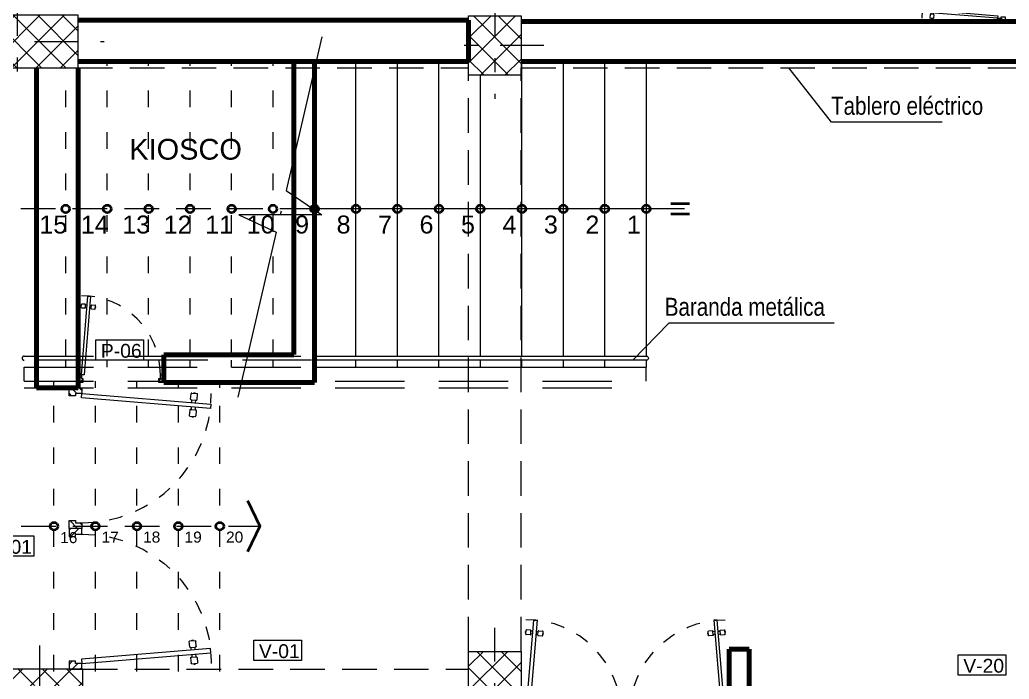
# Model space of a CAD drawing. Header units: inches. Extents: x 140 to 978, y -82 to 38.
# Drawn here: x 612.75 to 619.91, y -2.14 to 2.63 of the extents above; entities that cross this region are included whole.
import ezdxf

# ---------------------------------------------------------------- set-up
doc = ezdxf.new("R2010")
doc.units = ezdxf.units.IN
doc.header["$MEASUREMENT"] = 0
for name, pattern in [('ACAD_ISO03W100', [30, 12, -18]), ('CONTINUA', [0]), ('DASHDOT2', [12.7, 6.35, -3.175, 0, -3.175]), ('DASHED', [0.75, 0.5, -0.25]), ('DASHED2', [0.375, 0.25, -0.125])]:
    doc.linetypes.add(name, pattern=pattern)
doc.layers.get('0').update_dxf_attribs({"lineweight": 0})
for name, color, linetype, lineweight in [('UNSAAC-COLUMNA', 24, 'Continuous', 0), ('UNSAAC-CORTE MURO', 42, 'Continuous', 35), ('UNSAAC-COTA', 48, 'Continuous', 0), ('UNSAAC-EJE COLUMNA', 22, 'DASHDOT2', 0), ('UNSAAC-FACHADA(2DO PLANO)', 7, 'Continuous', 30), ('UNSAAC-LINEA DE CORTE', 7, 'Continuous', 70), ('UNSAAC-LLAMADOS', 88, 'Continuous', 0), ('UNSAAC-MUEBLE', 254, 'Continuous', 0), ('UNSAAC-MUROS', 7, 'Continuous', 70), ('UNSAAC-PISOS', 253, 'Continuous', 0), ('UNSAAC-PROYECCIONES', 38, 'DASHED2', 0), ('UNSAAC-TEXTOS', 250, 'Continuous', 0), ('UNSAAC-TEXTURAS', 250, 'Continuous', 0), ('UNSAAC-VANOS', 24, 'Continuous', 0)]:
    doc.layers.add(name, color=color, linetype=linetype, lineweight=lineweight)
doc.styles.add('narrow', font='')
doc.styles.get("Standard").update_dxf_attribs({"font": 'arial.ttf'})
doc.styles.get('narrow').set_extended_font_data('Arial Narrow', italic=True)
doc.dimstyles.new('1EN75', dxfattribs={"dimtxt": 0.15, "dimasz": 0.06, "dimexe": 0.1, "dimexo": 0.15, "dimgap": 0.025, "dimtad": 1, "dimzin": 1, "dimdsep": 46, "dimtxsty": 'narrow', "dimblk": 'DOT', "dimcen": 0.1, "dimclrd": 256, "dimclre": 256, "dimclrt": 256, "dimaunit": 1, "dimadec": 3, "dimazin": 0, "dimtfac": 1, "dimtmove": 2, "dimatfit": 3, "dimldrblk": 'ARCHTICK', "dimfxl": 0.3, "dimfxlon": 1, "dimtolj": 1, "dimtzin": 0, "dimlwd": 0, "dimlwe": 0, "dimarcsym": 0})

# ---------------------------------------------------------------- blocks, each defined once
blk = doc.blocks.new('PRTX80')
at = {"layer": 'UNSAAC-TEXTOS'}
h = blk.add_hatch(dxfattribs=at)
h.set_pattern_fill('ANSI31', color=256, scale=0.01, style=0)
h.set_pattern_definition([(45, (-1.629623, -4.234902), (-0.02245064, 0.02245064), [])])
h.paths.add_polyline_path([(-0.755, 0.036), (-0.8, 0.036), (-0.8, -0.036), (-0.7685, -0.036), (-0.7685, 0), (-0.755, 0)])
h.paths.add_polyline_path([(0, 0.036), (-0.045, 0.036), (-0.045, 0), (-0.0315, 0), (-0.0315, -0.036), (0, -0.036)])
at = {"layer": 'UNSAAC-PROYECCIONES', "ltscale": 0.15}
blk.add_arc((-0.0315, -0.036), 0.737, 180, 270, dxfattribs=at)
at = {"layer": 'UNSAAC-TEXTOS'}
for p, q in [((-0.1655, -0.662), (-0.1661, -0.6694)), ((-0.1623, -0.6698), (-0.1661, -0.6694)), ((-0.1617, -0.6623), (-0.1655, -0.662)), ((-0.1608, -0.6511), (-0.1633, -0.681)), ((-0.1268, -0.6501), (-0.1567, -0.6476)), ((-0.1237, -0.6579), (-0.1256, -0.6803)), ((-0.1234, -0.6542), (-0.1237, -0.6579)), ((-0.1084, -0.6592), (-0.1237, -0.6579)), ((-0.0835, -0.6613), (-0.0682, -0.6625)), ((-0.0682, -0.6625), (-0.07, -0.685)), ((-0.0679, -0.6588), (-0.0682, -0.6625)), ((-0.0638, -0.6554), (-0.0339, -0.6579)), ((-0.0305, -0.6619), (-0.033, -0.6918)), ((-0.0314, -0.6731), (-0.0277, -0.6734)), ((-0.0277, -0.6734), (-0.0283, -0.6809)), ((-0.13, -0.6875), (-0.1599, -0.685)), ((-0.1256, -0.6803), (-0.1259, -0.6841)), ((-0.1103, -0.6816), (-0.1256, -0.6803)), ((-0.0854, -0.6837), (-0.07, -0.685)), ((-0.07, -0.685), (-0.0704, -0.6887)), ((-0.0669, -0.6927), (-0.037, -0.6952)), ((-0.032, -0.6806), (-0.0283, -0.6809))]:
    blk.add_line(p, q, dxfattribs=at)
for points in [[(-0.8, 0.036), (-0.755, 0.036), (-0.755, 0), (-0.7685, 0), (-0.7685, -0.036), (-0.8, -0.036), (-0.8, 0.036)], [(-0.045, 0.036), (0, 0.036), (0, -0.036), (-0.0315, -0.036), (-0.0315, 0), (-0.045, 0), (-0.045, 0.036)]]:
    blk.add_lwpolyline(points, dxfattribs=at)
blk.add_lwpolyline([(-0.0564, -0.0339), (-0.0315, -0.036), (-0.0925, -0.77), (-0.1175, -0.768)], close=True, dxfattribs=at)
for centre, start, end in [((-0.1571, -0.6514), 85.2462, 175.2462), ((-0.1272, -0.6539), 355.2462, 85.2462), ((-0.0641, -0.6591), 85.2462, 175.2462), ((-0.0342, -0.6616), 355.2462, 85.2462), ((-0.1595, -0.6813), 175.2462, 265.2462), ((-0.1296, -0.6838), 265.2462, 355.2462), ((-0.0666, -0.689), 175.2462, 265.2462), ((-0.0367, -0.6915), 265.2462, 355.2462)]:
    blk.add_arc(centre, 0.00375, start, end, dxfattribs=at)
blk = doc.blocks.new('A$C1DC20D96')
at = {"layer": 'UNSAAC-MUEBLE', "xscale": -1.167239801663273, "yscale": 1.167239801663273, "zscale": 1.167239801663273, "rotation": 180}
blk.add_blockref('PRTX80', (0, 0.034), dxfattribs=at)
blk = doc.blocks.new('c2')
at = {"layer": 'UNSAAC-TEXTURAS'}
h = blk.add_hatch(dxfattribs=at)
h.set_pattern_fill('ANSI37', color=256)
h.set_pattern_definition([(45, (-846.62834, -178.42103), (-0.088388348, 0.088388348), []), (135, (-846.62834, -178.42103), (-0.088388348, -0.088388348), [])])
h.paths.add_polyline_path([(0.315, 0.19), (0.315, 0.38), (0, 0.38), (0, 0.19)])
h.paths.add_polyline_path([(0.63, 0.19), (0.63, 0.38), (0.315, 0.38), (0.315, 0.19)])
h.paths.add_polyline_path([(0.315, 0.19), (0.315, 0), (0.63, 0), (0.63, 0.19)])
h.paths.add_polyline_path([(0.315, 0), (0.315, 0.19), (0, 0.19), (0, 0)])
at = {"layer": 'UNSAAC-COLUMNA'}
blk.add_lwpolyline([(0.63, 0.38), (0, 0.38), (0, 0), (0.63, 0)], close=True, dxfattribs=at)
at = {"layer": 'UNSAAC-EJE COLUMNA', "ltscale": 0.05}
for p, q in [((0.315, 0.55), (0.315, -0.17)), ((0.8, 0.19), (-0.17, 0.19))]:
    blk.add_line(p, q, dxfattribs=at)
blk = doc.blocks.new('c3')
at = {"layer": 'UNSAAC-TEXTURAS'}
h = blk.add_hatch(dxfattribs=at)
h.set_pattern_fill('ANSI37', color=256)
h.set_pattern_definition([(45, (-850.00334, -183.11182), (-0.088388348, 0.088388348), []), (135, (-850.00334, -183.11182), (-0.088388348, -0.088388348), [])])
h.paths.add_polyline_path([(0.1875, 0.43), (0, 0.43), (0, 0.215), (0.1875, 0.215)])
h.paths.add_polyline_path([(0.38, 0.3892), (0.375, 0.43), (0.1875, 0.43), (0.1875, 0.215), (0.38, 0.215)])
h.paths.add_polyline_path([(0.38, 0.215), (0.1875, 0.215), (0.1875, 0), (0.38, 0)])
h.paths.add_polyline_path([(0.1875, 0.215), (0, 0.215), (0, 0.0992), (0, 0), (0.1875, 0)])
at = {"layer": 'UNSAAC-COLUMNA'}
blk.add_lwpolyline([(0, 0.43), (0.38, 0.43), (0.38, 0), (0, 0)], close=True, dxfattribs=at)
at = {"layer": 'UNSAAC-EJE COLUMNA', "ltscale": 0.05}
for p, q in [((0.19, 0.6), (0.19, -0.17)), ((0.545, 0.215), (-0.17, 0.215))]:
    blk.add_line(p, q, dxfattribs=at)
blk = doc.blocks.new('cs1')
at = {"layer": 'UNSAAC-TEXTURAS'}
h = blk.add_hatch(dxfattribs=at)
h.set_pattern_fill('ANSI37', color=256)
h.paths.add_polyline_path([(850.0083, 169.826), (850.1983, 169.826), (850.1983, 170.266), (850.0083, 170.266)])
h.paths.add_polyline_path([(850.1983, 169.826), (850.3883, 169.826), (850.3883, 170.266), (850.1983, 170.266)])
h.paths.add_polyline_path([(850.3883, 169.826), (850.1983, 169.826), (850.1983, 169.386), (850.3883, 169.386)])
h.paths.add_polyline_path([(850.1983, 169.826), (850.0083, 169.826), (850.0083, 169.386), (850.1983, 169.386)])
at = {"layer": 'UNSAAC-COLUMNA'}
blk.add_lwpolyline([(850.3883, 169.386), (850.3883, 170.266), (850.0083, 170.266), (850.0083, 169.386)], close=True, dxfattribs=at)
at = {"layer": 'UNSAAC-EJE COLUMNA', "ltscale": 0.05}
for p, q in [((850.1983, 170.436), (850.1983, 169.196)), ((850.5583, 169.826), (849.8283, 169.826))]:
    blk.add_line(p, q, dxfattribs=at)
blk = doc.blocks.new('c')
at = {"layer": 'UNSAAC-TEXTURAS'}
h = blk.add_hatch(dxfattribs=at)
h.set_pattern_fill('ANSI37', color=256)
h.set_pattern_definition([(45, (-855.58834, -178.38853), (-0.088388348, 0.088388348), []), (135, (-855.58834, -178.38853), (-0.088388348, -0.088388348), [])])
h.paths.add_polyline_path([(0.19, 0.635), (0, 0.635), (0, 0.3163), (0.19, 0.3163)])
h.paths.add_polyline_path([(0.19, 0.3163), (0.38, 0.3163), (0.38, 0.635), (0.19, 0.635)])
h.paths.add_polyline_path([(0.19, 0), (0.38, 0), (0.38, 0.3163), (0.19, 0.3163)])
h.paths.add_polyline_path([(0.19, 0.3163), (0, 0.3163), (0, 0), (0.19, 0)])
at = {"layer": 'UNSAAC-COLUMNA'}
blk.add_lwpolyline([(0, 0), (0, 0.635), (0.38, 0.635), (0.38, 0)], dxfattribs=at)
blk.add_lwpolyline([(0, 0.635), (0.38, 0.635), (0.38, 0), (0, 0)], close=True, dxfattribs=at)
at = {"layer": 'UNSAAC-EJE COLUMNA', "ltscale": 0.05}
for p, q in [((0.19, -0.1725), (0.19, 0.805)), ((0.55, 0.3163), (-0.17, 0.3163))]:
    blk.add_line(p, q, dxfattribs=at)
blk = doc.blocks.new('_Dot')
at = {"color": 0, "linetype": 'ByBlock', "lineweight": -2}
blk.add_line((-0.5, 0), (-1, 0), dxfattribs=at)
at = {"color": 0, "linetype": 'ByBlock', "const_width": 0.5}
blk.add_lwpolyline([(-0.25, 0, 1), (0.25, 0, 1)], format="xyb", close=True, dxfattribs=at)
blk = doc.blocks.new('*D677')
at = {"layer": 'Defpoints', "color": 0, "transparency": 16777216}
for p in [(615.5702, -2.1042), (615.9952, -11.2191), (615.5702, -16.6394)]:
    blk.add_point(p, dxfattribs=at)
at = {"layer": 'UNSAAC-COTA', "lineweight": 0, "transparency": 16777216}
for p, q in [((615.5702, -16.3394), (615.5702, -16.7394)), ((615.9952, -16.3394), (615.9952, -16.7394)), ((615.9352, -16.6394), (615.6302, -16.6394))]:
    blk.add_line(p, q, dxfattribs=at)
at = {"layer": 'UNSAAC-COTA', "lineweight": 0, "transparency": 16777216, "xscale": 0.06, "yscale": 0.06, "zscale": 0.06, "rotation": 180}
blk.add_blockref('_Dot', (615.5702, -16.6394), dxfattribs=at)
at = {"layer": 'UNSAAC-COTA', "lineweight": 0, "transparency": 16777216, "xscale": 0.06, "yscale": 0.06, "zscale": 0.06}
blk.add_blockref('_Dot', (615.9952, -16.6394), dxfattribs=at)
at = {"layer": 'UNSAAC-COTA', "transparency": 16777216, "insert": (615.7827, -16.5378), "char_height": 0.15, "attachment_point": 5, "style": 'narrow'}
blk.add_mtext('\\A1;0.43', dxfattribs=at)
blk = doc.blocks.new('_ArchTick')
at = {"layer": 'UNSAAC-FACHADA(2DO PLANO)', "color": 0, "const_width": 0.15}
blk.add_lwpolyline([(-0.5, -0.5), (0.5, 0.5)], dxfattribs=at)
blk = doc.blocks.new('*D678')
at = {"layer": 'Defpoints', "color": 0, "transparency": 16777216}
for p in [(615.5702, -2.1042), (613.2052, -2.1679), (613.2052, -16.6394)]:
    blk.add_point(p, dxfattribs=at)
at = {"layer": 'UNSAAC-COTA', "lineweight": 0, "transparency": 16777216}
for p, q in [((613.2052, -16.3394), (613.2052, -16.7394)), ((615.5702, -16.3394), (615.5702, -16.7394)), ((615.5102, -16.6394), (613.2652, -16.6394))]:
    blk.add_line(p, q, dxfattribs=at)
at = {"layer": 'UNSAAC-COTA', "lineweight": 0, "transparency": 16777216, "xscale": 0.06, "yscale": 0.06, "zscale": 0.06, "rotation": 180}
blk.add_blockref('_Dot', (613.2052, -16.6394), dxfattribs=at)
at = {"layer": 'UNSAAC-COTA', "lineweight": 0, "transparency": 16777216, "xscale": 0.06, "yscale": 0.06, "zscale": 0.06}
blk.add_blockref('_Dot', (615.5702, -16.6394), dxfattribs=at)
at = {"layer": 'UNSAAC-COTA', "transparency": 16777216, "insert": (614.3877, -16.5378), "char_height": 0.15, "attachment_point": 5, "style": 'narrow'}
blk.add_mtext('\\A1;2.37', dxfattribs=at)
blk = doc.blocks.new('*D681')
at = {"layer": 'Defpoints', "color": 0, "transparency": 16777216}
for p in [(612.5752, -1.6895), (613.2052, -1.6895), (613.2052, -17.3394)]:
    blk.add_point(p, dxfattribs=at)
at = {"layer": 'UNSAAC-COTA', "lineweight": 0, "transparency": 16777216}
for p, q in [((612.5752, -17.0394), (612.5752, -17.4394)), ((613.2052, -17.0394), (613.2052, -17.4394)), ((612.6352, -17.3394), (613.1452, -17.3394))]:
    blk.add_line(p, q, dxfattribs=at)
at = {"layer": 'UNSAAC-COTA', "lineweight": 0, "transparency": 16777216, "xscale": 0.06, "yscale": 0.06, "zscale": 0.06, "rotation": 180}
blk.add_blockref('_Dot', (612.5752, -17.3394), dxfattribs=at)
at = {"layer": 'UNSAAC-COTA', "lineweight": 0, "transparency": 16777216, "xscale": 0.06, "yscale": 0.06, "zscale": 0.06}
blk.add_blockref('_Dot', (613.2052, -17.3394), dxfattribs=at)
at = {"layer": 'UNSAAC-COTA', "transparency": 16777216, "insert": (612.8902, -17.2378), "char_height": 0.15, "attachment_point": 5, "style": 'narrow'}
blk.add_mtext('\\A1;0.63', dxfattribs=at)
blk = doc.blocks.new('*D682')
at = {"layer": 'Defpoints', "color": 0, "transparency": 16777216}
for p in [(613.2052, -1.6895), (615.9952, -10.7407), (615.9952, -17.3394)]:
    blk.add_point(p, dxfattribs=at)
at = {"layer": 'UNSAAC-COTA', "lineweight": 0, "transparency": 16777216}
for p, q in [((613.2052, -17.0394), (613.2052, -17.4394)), ((615.9952, -17.0394), (615.9952, -17.4394)), ((613.2652, -17.3394), (615.9352, -17.3394))]:
    blk.add_line(p, q, dxfattribs=at)
at = {"layer": 'UNSAAC-COTA', "lineweight": 0, "transparency": 16777216, "xscale": 0.06, "yscale": 0.06, "zscale": 0.06, "rotation": 180}
blk.add_blockref('_Dot', (613.2052, -17.3394), dxfattribs=at)
at = {"layer": 'UNSAAC-COTA', "lineweight": 0, "transparency": 16777216, "xscale": 0.06, "yscale": 0.06, "zscale": 0.06}
blk.add_blockref('_Dot', (615.9952, -17.3394), dxfattribs=at)
at = {"layer": 'UNSAAC-COTA', "transparency": 16777216, "insert": (614.6002, -17.2378), "char_height": 0.15, "attachment_point": 5, "style": 'narrow'}
blk.add_mtext('\\A1;2.79', dxfattribs=at)
blk = doc.blocks.new('*D724')
at = {"layer": 'Defpoints', "color": 0, "transparency": 16777216}
for p in [(605.9048, 22.4692), (617.4452, 22.4692), (615.9952, -11.5008)]:
    blk.add_point(p, dxfattribs=at)
at = {"layer": 'UNSAAC-COTA', "lineweight": 0, "transparency": 16777216}
for p, q in [((606.2048, 22.4692), (605.8048, 22.4692)), ((605.9048, -11.4408), (605.9048, 22.4092)), ((606.2048, -11.5008), (605.8048, -11.5008))]:
    blk.add_line(p, q, dxfattribs=at)
at = {"layer": 'UNSAAC-COTA', "lineweight": 0, "transparency": 16777216, "xscale": 0.06, "yscale": 0.06, "zscale": 0.06}
for p, rotation in [((605.9048, 22.4692), 90), ((605.9048, -11.5008), 270)]:
    blk.add_blockref('_Dot', p, dxfattribs=dict(at, rotation=rotation))
at = {"layer": 'UNSAAC-COTA', "transparency": 16777216, "insert": (605.8032, 5.4842), "char_height": 0.15, "attachment_point": 5, "rotation": 90, "style": 'narrow'}
blk.add_mtext('\\A1;33.97', dxfattribs=at)
blk = doc.blocks.new('A$C2884083B')
at = {"layer": 'UNSAAC-MUEBLE', "xscale": -0.9375009637713414, "yscale": 0.9375009637713415, "zscale": 0.9375009637713415, "rotation": 359.9999999999994}
blk.add_blockref('PRTX80', (-0.04, 0.6766), dxfattribs=at)
at = {"layer": 'UNSAAC-MUEBLE', "xscale": 0.9375009637713414, "yscale": 0.9375009637713414, "zscale": 0.9375009637713414}
blk.add_blockref('PRTX80', (1.46, 0.6766), dxfattribs=at)
blk = doc.blocks.new('A$C50DF25B0')
at = {"layer": 'UNSAAC-MUEBLE', "yscale": 1.322101065702354, "zscale": 1.322101065702354, "rotation": 90}
for p, xscale in [((0.0476, 2.0838), 1.322101065702354), ((0.0476, -0.0315), -1.322101065702354)]:
    blk.add_blockref('PRTX80', p, dxfattribs=dict(at, xscale=xscale))
blk = doc.blocks.new('VIGA')
at = {"layer": 'UNSAAC-PROYECCIONES'}
for p, q in [((1084.9158, 87.7741), (1087.7416, 87.7741)), ((1087.7416, 83.5541), (1087.7416, 87.7741)), ((1088.1216, 83.5541), (1088.1216, 87.7741)), ((1088.1216, 87.7741), (1093.1966, 87.7741)), ((1084.9516, 83.4253), (1087.7416, 83.4253))]:
    blk.add_line(p, q, dxfattribs=at)

msp = doc.modelspace()

# ---------------------------------------------------------------- linework, layer by layer
at = {"layer": 'UNSAAC-CORTE MURO', "ltscale": 0.03}
for p, q in [((617.4588, 1.299), (617.5923, 1.299)), ((617.4588, 1.2229), (617.5923, 1.2229))]:
    msp.add_line(p, q, dxfattribs=at)
at = {"layer": 'UNSAAC-CORTE MURO'}
msp.add_lwpolyline([(614.3947, -0.8502), (614.4853, -1.0358), (614.3947, -1.2214)], dxfattribs=at)
for centre in [(613.0802, 1.2592), (613.3802, 1.2592), (613.6802, 1.2592), (613.9802, 1.2592), (614.2802, 1.2592), (614.5802, 1.2592), (614.8802, 1.2592), (615.1802, 1.2592), (615.4802, 1.2592), (615.7802, 1.2592), (616.0802, 1.2592), (616.3802, 1.2592), (616.6802, 1.2592), (616.9802, 1.2592), (617.2802, 1.2592), (612.9952, -1.0358), (613.2952, -1.0358), (613.5952, -1.0358), (613.8952, -1.0358), (614.1952, -1.0358)]:
    msp.add_circle(centre, 0.0278, dxfattribs=at)
at = {"layer": 'UNSAAC-LINEA DE CORTE', "ltscale": 2.5}
for p, q in [((614.7303, 0.2062), (614.7303, 2.326)), ((614.8802, 0.2044), (614.8802, 2.3242))]:
    msp.add_line(p, q, dxfattribs=at)
at = {"layer": 'UNSAAC-LLAMADOS', "ltscale": 2.5}
for points in [[(619.4197, 1.8861), (618.6206, 1.8861), (618.3123, 2.2792)], [(618.6383, 0.4323), (617.4427, 0.4323), (617.1825, 0.1642)]]:
    msp.add_lwpolyline(points, dxfattribs=at)
at = {"layer": 'UNSAAC-MUEBLE', "linetype": 'DASHED'}
for p, q in [((612.7802, 0.1142), (614.8698, 0.1142)), ((612.7802, 0.0142), (617.2802, 0.0142)), ((612.7802, -0.0358), (617.2802, -0.0358))]:
    msp.add_line(p, q, dxfattribs=at)
at = {"layer": 'UNSAAC-MUEBLE'}
msp.add_line((614.8802, 0.1142), (617.2802, 0.1142), dxfattribs=at)
at = {"layer": 'UNSAAC-MUEBLE', "linetype": 'DASHED'}
msp.add_lwpolyline([(614.8587, 0.1642), (612.7802, 0.1642, -1), (612.7802, 0.1942), (614.852, 0.1942)], format="xyb", dxfattribs=at)
at = {"layer": 'UNSAAC-MUEBLE'}
msp.add_lwpolyline([(614.8802, 0.1942), (617.2802, 0.1942, -1), (617.2802, 0.1642), (614.8802, 0.1642)], format="xyb", dxfattribs=at)
at = {"layer": 'UNSAAC-MUROS'}
for p, q in [((615.9902, 2.6242), (613.1702, 2.6242)), ((613.1702, 2.6242), (615.9952, 2.6242)), ((615.9952, 2.6242), (615.9952, 2.3242)), ((615.9952, 2.3242), (613.1702, 2.3242)), ((612.8695, -0.035), (612.8695, 2.2792)), ((613.1695, 2.2792), (613.1695, -0.035)), ((613.7895, 0.2044), (614.7303, 0.2044)), ((613.7895, 0.0044), (613.7895, 0.2044)), ((614.8802, 0.0044), (614.8802, 0.2044)), ((614.8802, 0.0044), (613.7895, 0.0044)), ((613.1695, -0.035), (612.8695, -0.035)), ((617.8802, -1.9258), (618.0252, -1.9258)), ((617.8802, -2.4708), (617.8802, -1.9258)), ((618.0252, -1.9258), (618.0252, -2.4708))]:
    msp.add_line(p, q, dxfattribs=at)
for points in [[(621.4502, 2.6142), (616.3752, 2.6142)], [(615.9902, 2.3242), (613.1702, 2.3242)], [(621.4502, 2.3242), (618.1502, 2.3242), (618.1502, 2.3242), (617.4302, 2.3242), (617.4302, 2.3242), (616.3752, 2.3242)]]:
    msp.add_lwpolyline(points, dxfattribs=at)
at = {"layer": 'UNSAAC-PISOS'}
msp.add_line((617.2802, 0.0142), (617.2802, 0.1142), dxfattribs=at)
at = {"layer": 'UNSAAC-PISOS', "linetype": 'ACAD_ISO03W100', "ltscale": 0.01}
for p, q in [((612.9952, -0.0358), (612.9952, 0.0142)), ((613.2952, -0.0358), (613.2952, 0.0142)), ((613.5952, -0.0358), (613.5952, 0.0142)), ((613.8952, -0.0358), (613.8952, 0.0142)), ((614.1952, -0.0358), (614.1952, 0.0142)), ((612.9952, -2.0858), (612.9952, -0.0658)), ((613.2952, -2.0858), (613.2952, -0.0658)), ((613.5952, -2.0858), (613.5952, -0.0658)), ((613.8952, -2.0858), (613.8952, -0.0658)), ((614.1952, -2.0858), (614.1952, -0.0658))]:
    msp.add_line(p, q, dxfattribs=at)
at = {"layer": 'UNSAAC-PISOS'}
for points in [[(614.9328, 2.5025), (614.6743, 1.393), (614.9328, 1.215), (614.6328, 1.215)], [(615.4802, 0.1942), (615.4802, 2.3242)], [(615.7802, 0.1942), (615.7802, 2.3242)], [(616.3802, 0.1942), (616.3802, 2.3242)], [(616.6802, 0.1942), (616.6802, 2.3242)], [(616.9802, 0.1942), (616.9802, 2.3242)], [(617.2802, 2.3242), (617.2802, 0.1942)], [(616.0802, 0.1942), (616.0802, 2.225)], [(614.6391, 1.2421), (614.6328, 1.215), (614.3328, 1.215), (614.6037, 1.0903), (614.3258, -0.1025)], [(613.0802, 0.1142), (613.0802, 0.1142), (613.0802, 0.1642)], [(613.3802, 0.1142), (613.3802, 0.1142), (613.3802, 0.1642)], [(613.6802, 0.1142), (613.6802, 0.1142), (613.6802, 0.1642)], [(613.9802, 0.1142), (613.9802, 0.1142), (613.9802, 0.1642)], [(614.2802, 0.1142), (614.2802, 0.1142), (614.2802, 0.1642)], [(614.5802, 0.1142), (614.5802, 0.1142), (614.5802, 0.1642)], [(615.1802, 0.1142), (615.1802, 0.1142), (615.1802, 0.1642)], [(615.4802, 0.1142), (615.4802, 0.1142), (615.4802, 0.1642)], [(615.7802, 0.1142), (615.7802, 0.1142), (615.7802, 0.1642)], [(616.0802, 0.1142), (616.0802, 0.1142), (616.0802, 0.1642)], [(616.3802, 0.1142), (616.3802, 0.1142), (616.3802, 0.1642)], [(616.6802, 0.1142), (616.6802, 0.1142), (616.6802, 0.1642)], [(616.9802, 0.1142), (616.9802, 0.1142), (616.9802, 0.1642)], [(617.2802, 0.1642), (617.2802, 0.1142)], [(612.7802, 0.0142), (612.7802, 0.1142)]]:
    msp.add_lwpolyline(points, dxfattribs=at)
at = {"layer": 'UNSAAC-PISOS', "linetype": 'ACAD_ISO03W100', "ltscale": 0.01}
for points in [[(613.3802, 0.1942), (613.3802, 2.3242)], [(613.6802, 0.1942), (613.6802, 2.3242)], [(613.9802, 0.1942), (613.9802, 2.3242)], [(614.2802, 0.1942), (614.2802, 2.3242)], [(613.0802, 0.1942), (613.0802, 2.2442)]]:
    msp.add_lwpolyline(points, dxfattribs=at)
at = {"layer": 'UNSAAC-PISOS', "linetype": 'CONTINUA', "ltscale": 0.01}
for points in [[(614.8802, 0.1942), (614.8802, 2.3242)], [(615.1802, 0.1942), (615.1802, 2.3242)]]:
    msp.add_lwpolyline(points, dxfattribs=at)
at = {"layer": 'UNSAAC-PROYECCIONES'}
for p, q in [((611.6327, -1.0358), (614.4853, -1.0358)), ((613.2052, -2.0696), (615.9952, -2.0696))]:
    msp.add_line(p, q, dxfattribs=at)
at = {"layer": 'UNSAAC-PROYECCIONES', "linetype": 'ACAD_ISO03W100', "ltscale": 0.01}
msp.add_lwpolyline([(614.5802, 0.1942), (614.5802, 2.3242)], dxfattribs=at)
at = {"layer": 'UNSAAC-PROYECCIONES'}
msp.add_lwpolyline([(614.8802, 1.2592), (611.6327, 1.2592)], dxfattribs=at)
at = {"layer": 'UNSAAC-TEXTOS'}
for points in [[(613.2987, 0.3118), (613.6423, 0.3118), (613.6423, 0.1658), (613.2987, 0.1658)], [(612.5057, -1.1058), (612.8493, -1.1058), (612.8493, -1.2518), (612.5057, -1.2518)], [(614.4422, -1.8603), (614.7858, -1.8603), (614.7858, -2.0064), (614.4422, -2.0064)], [(619.5377, -1.966), (619.8813, -1.966), (619.8813, -2.1121), (619.5377, -2.1121)]]:
    msp.add_lwpolyline(points, close=True, dxfattribs=at)
at = {"layer": 'UNSAAC-VANOS'}
msp.add_lwpolyline([(617.557, 1.2592), (617.557, 1.2592), (617.557, 1.2592), (617.557, 1.2592), (617.557, 1.2592), (614.8802, 1.2592)], dxfattribs=at)

# ---------------------------------------------------------------- block references
at = {"layer": 'UNSAAC-MUEBLE', "linetype": 'CONTINUA', "lineweight": 0, "ltscale": 0.4, "xscale": -0.6371863089876918, "yscale": 0.6371863089876918, "zscale": 0.6371863089876918, "rotation": 90}
msp.add_blockref('A$C1DC20D96', (619.8702, 2.6142), dxfattribs=at)
at = {"layer": 'UNSAAC-MUEBLE', "linetype": 'CONTINUA', "lineweight": 0, "ltscale": 0.4, "xscale": -0.6639588429784762, "yscale": 0.6639588429784762, "zscale": 0.6639588429784762}
msp.add_blockref('A$C1DC20D96', (613.1695, 0.0094), dxfattribs=at)
at = {"layer": 'UNSAAC-MUEBLE', "xscale": -1, "rotation": 180}
msp.add_blockref('A$C2884083B', (616.4202, -1.76), dxfattribs=at)
at = {"layer": 'UNSAAC-MUROS', "xscale": 0.9618632487238133, "yscale": 0.9618632487238133, "zscale": 0.9618632487238133}
msp.add_blockref('A$C50DF25B0', (613.1049, -2.0393), dxfattribs=at)
at = {"layer": 'UNSAAC-PROYECCIONES'}
msp.add_blockref('VIGA', (-471.7464, -85.495), dxfattribs=at)
at = {"layer": 'UNSAAC-TEXTURAS', "rotation": 90}
msp.add_blockref('cs1', (782.5555, -847.7292), dxfattribs=at)
at = {"layer": 'UNSAAC-TEXTURAS'}
for name, p in [('c3', (615.9952, 2.225)), ('c', (615.9952, -2.5759)), ('c2', (612.5752, -2.4496))]:
    msp.add_blockref(name, p, dxfattribs=at)

# ---------------------------------------------------------------- texts
at = {"layer": 'UNSAAC-LLAMADOS', "char_height": 0.13, "width": 1.152687, "attachment_point": 1, "style": 'narrow'}
for s, insert in [('\\pi0.030627;{\\fArial Narrow|b0|i0|c0|p34;Tablero eléctrico}', (618.5862, 2.0697)), ('\\pi0.0056202;{\\fArial Narrow|b0|i0|c0|p34;Baranda metálica}', (617.4083, 0.6159))]:
    msp.add_mtext(s, dxfattribs=dict(at, insert=insert))
at = {"layer": 'UNSAAC-TEXTOS', "attachment_point": 1}
for s, width, heights, insert, char_height in [('\\pi0.61186;KIOSCO', 2.014031, [0.8582], (612.9283, 1.7653), 0.15), ('{\\f@Arial Unicode MS|b0|i0|c0|p34;P-0}6', 0.2, [0], (613.3346, 0.2825), 0.1), ('{\\f@Arial Unicode MS|b0|i0|c0|p34;P-01}', 0.2, [0], (612.5415, -1.1351), 0.1), ('{\\f@Arial Unicode MS|b0|i0|c0|p34;V-01}', 0.2, [0], (614.4781, -1.8896), 0.1), ('{\\f@Arial Unicode MS|b0|i0|c0|p34;V-}20', 0.2, [0], (619.5736, -1.9953), 0.1)]:
    msp.add_mtext_dynamic_manual_height_columns(s, width=width, gutter_width=1, heights=heights, dxfattribs=dict(at, insert=insert, char_height=char_height))
at = {"layer": 'UNSAAC-TEXTOS', "width": 0.042437, "attachment_point": 5}
for s, insert, char_height in [('15', (612.9903, 1.1451), 0.13), ('14', (613.2903, 1.1451), 0.13), ('13', (613.5903, 1.1451), 0.13), ('12', (613.8903, 1.1451), 0.13), ('11', (614.1903, 1.1451), 0.13), ('10', (614.4903, 1.1451), 0.13), ('9', (614.7903, 1.1451), 0.13), ('8', (615.0903, 1.1451), 0.13), ('7', (615.3903, 1.1451), 0.13), ('6', (615.6903, 1.1451), 0.13), ('5', (615.9903, 1.1451), 0.13), ('4', (616.2903, 1.1451), 0.13), ('3', (616.5903, 1.1451), 0.13), ('2', (616.8903, 1.1451), 0.13), ('1', (617.1903, 1.1451), 0.13), ('18', (613.7023, -1.1152), 0.08), ('19', (614.0023, -1.1152), 0.08), ('20', (614.3023, -1.1152), 0.08), ('20', (614.3023, -1.1152), 0.08), ('16', (613.1023, -1.1189), 0.08), ('17', (613.4023, -1.1152), 0.08)]:
    msp.add_mtext(s, dxfattribs=dict(at, insert=insert, char_height=char_height))

# ---------------------------------------------------------------- dimensions: what is measured, and where the dimension line sits
at = {"layer": 'UNSAAC-COTA'}
dim = msp.add_linear_dim(base=(605.9048, 22.4692), p1=(615.9952, -11.5008), p2=(617.4452, 22.4692), angle=90, dimstyle='1EN75', dxfattribs=at)
dim.commit()
dim.dimension.update_dxf_attribs({"geometry": '*D724', "text_midpoint": (605.8032, 5.4842)})
for base, p1, p2, picture, middle in [((613.2052, -17.3394), (612.5752, -1.6895), (613.2052, -1.6895), '*D681', (612.8902, -17.2378)), ((615.9952, -17.3394), (613.2052, -1.6895), (615.9952, -10.7407), '*D682', (614.6002, -17.2378)), ((613.2052401863, -16.6394355715), (615.5702401863, -2.1041788851), (613.2052401863, -2.1679288851), '*D678', (614.3877401863, -16.5378496234)), ((615.5702401863, -16.6394355715), (615.9952401863, -11.2191446483), (615.5702401863, -2.1041788851), '*D677', (615.7827401863, -16.5378496234))]:
    dim = msp.add_linear_dim(base=base, p1=p1, p2=p2, dimstyle='1EN75', dxfattribs=at)
    dim.commit()
    dim.dimension.update_dxf_attribs({"geometry": picture, "text_midpoint": middle})

doc.saveas('drawing.dxf')
